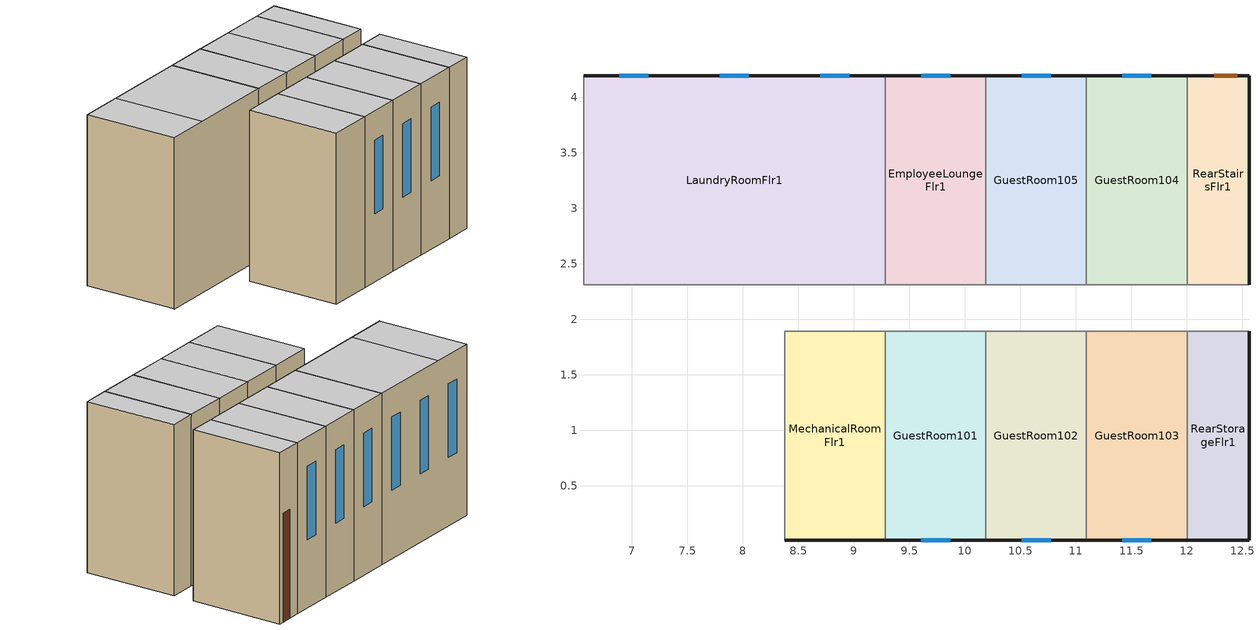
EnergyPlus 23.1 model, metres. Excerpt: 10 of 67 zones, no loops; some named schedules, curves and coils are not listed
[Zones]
RearStairsFlr1
 floor ground (S_RearStairsFlr1_0_0_0_Ffactor): 12.56,4.19 12.56,2.31 12,2.31 12,4.19 z0
 wall outside (LA_Wall_Construction): 12.56,2.31 12.56,4.19 12,4.19 z0:3.35
 wall to GuestRoom104 (LA_Wall_Construction): 12,4.19 12,2.31 z0:3.35
 wall to CorridorFlr1 (LA_Wall_Construction): 12,2.31 12.56,2.31 z0:3.35
 door (Swinging Door_con): 12.46,4.19 12.25,4.19 z0:2.13
 ceiling to RearStairsFlr2 (LA_Floor_Construction): 12.56,2.31 12.56,4.19 12,4.19 12,2.31 z3.35
GuestRoom104
 floor ground (S_GuestRoom104_0_0_0_Ffactor): 12,4.19 12,2.31 11.1,2.31 11.1,4.19 z0
 wall outside (LA_Wall_Construction): 12,4.19 11.1,4.19 z0:3.35
 wall to CorridorFlr1 (LA_Wall_Construction): 11.1,2.31 12,2.31 z0:3.35
 wall to GuestRoom105 (LA_Wall_Construction): 11.1,4.19 11.1,2.31 z0:3.35
 window (LA_Window_Construction): 11.68,4.19 11.42,4.19 z1.34:2.78
 ceiling to GuestRoom214 (LA_Floor_Construction): 12,2.31 12,4.19 11.1,4.19 11.1,2.31 z3.35
GuestRoom105
 floor ground (S_GuestRoom105_0_0_0_Ffactor): 11.1,4.19 11.1,2.31 10.19,2.31 10.19,4.19 z0
 wall outside (LA_Wall_Construction): 11.1,4.19 10.19,4.19 z0:3.35
 wall to CorridorFlr1 (LA_Wall_Construction): 10.19,2.31 11.1,2.31 z0:3.35
 wall to EmployeeLoungeFlr1 (LA_Wall_Construction): 10.19,4.19 10.19,2.31 z0:3.35
 window (LA_Window_Construction): 10.77,4.19 10.51,4.19 z1.34:2.78
 ceiling to GuestRoom215_218 (LA_Floor_Construction): 11.1,2.31 11.1,4.19 10.19,4.19 10.19,2.31 z3.35
EmployeeLoungeFlr1
 floor ground (S_EmployeeLoungeFlr1_0_0_0_Ffactor): 10.19,4.19 10.19,2.31 9.28,2.31 9.28,4.19 z0
 wall outside (LA_Wall_Construction): 10.19,4.19 9.28,4.19 z0:3.35
 wall to CorridorFlr1 (LA_Wall_Construction): 9.28,2.31 10.19,2.31 z0:3.35
 wall to LaundryRoomFlr1 (LA_Wall_Construction): 9.28,4.19 9.28,2.31 z0:3.35
 window (LA_Window_Construction): 9.87,4.19 9.61,4.19 z1.34:2.78
 ceiling to GuestRoom215_218 (LA_Floor_Construction): 10.19,2.31 10.19,4.19 9.28,4.19 9.28,2.31 z3.35
LaundryRoomFlr1
 floor ground (S_LaundryRoomFlr1_0_0_0_Ffactor): 9.28,4.19 9.28,2.31 6.56,2.31 6.56,4.19 z0
 wall outside (LA_Wall_Construction): 9.28,4.19 6.56,4.19 z0:3.35
 wall to CorridorFlr1 (LA_Wall_Construction): 6.56,2.31 9.28,2.31 z0:3.35
 wall to ElevatorCoreFlr1 (LA_Wall_Construction): 6.56,4.19 6.56,2.31 z0:3.35
 window (LA_Window_Construction): 8.96,4.19 8.7,4.19 / 8.05,4.19 7.79,4.19 / 7.15,4.19 6.89,4.19 z1.34:2.78
 ceiling to GuestRoom215_218 (LA_Floor_Construction): 9.28,2.31 9.28,4.19 7.47,4.19 7.47,2.31 z3.35
 ceiling to GuestRoom219 (LA_Floor_Construction): 7.47,2.31 7.47,4.19 6.56,4.19 6.56,2.31 z3.35
MechanicalRoomFlr1
 floor ground (S_MechanicalRoomFlr1_0_0_0_Ffactor): 9.28,1.89 9.28,0.01 8.38,0.01 8.38,1.89 z0
 wall outside (LA_Wall_Construction): 8.38,0.01 9.28,0.01 z0:3.35
 wall to CorridorFlr1 (LA_Wall_Construction): 9.28,1.89 8.38,1.89 z0:3.35
 wall to MeetingRoomFlr1 (LA_Wall_Construction): 8.38,1.89 8.38,0.01 z0:3.35
 wall to GuestRoom101 (LA_Wall_Construction): 9.28,0.01 9.28,1.89 z0:3.35
 ceiling to GuestRoom209_212 (LA_Floor_Construction): 9.28,0.01 9.28,1.89 8.38,1.89 8.38,0.01 z3.35
GuestRoom101
 floor ground (S_GuestRoom101_0_0_0_Ffactor): 10.19,1.89 10.19,0.01 9.28,0.01 9.28,1.89 z0
 wall outside (LA_Wall_Construction): 9.28,0.01 10.19,0.01 z0:3.35
 wall to CorridorFlr1 (LA_Wall_Construction): 10.19,1.89 9.28,1.89 z0:3.35
 wall to GuestRoom102 (LA_Wall_Construction): 10.19,0.01 10.19,1.89 z0:3.35
 window (LA_Window_Construction): 9.61,0.01 9.87,0.01 z1.34:2.78
 ceiling to GuestRoom209_212 (LA_Floor_Construction): 10.19,0.01 10.19,1.89 9.28,1.89 9.28,0.01 z3.35
GuestRoom102
 floor ground (S_GuestRoom102_0_0_0_Ffactor): 11.1,1.89 11.1,0.01 10.19,0.01 10.19,1.89 z0
 wall outside (LA_Wall_Construction): 10.19,0.01 11.1,0.01 z0:3.35
 wall to CorridorFlr1 (LA_Wall_Construction): 11.1,1.89 10.19,1.89 z0:3.35
 wall to GuestRoom103 (LA_Wall_Construction): 11.1,0.01 11.1,1.89 z0:3.35
 window (LA_Window_Construction): 10.51,0.01 10.77,0.01 z1.34:2.78
 ceiling to GuestRoom209_212 (LA_Floor_Construction): 11.1,0.01 11.1,1.89 10.19,1.89 10.19,0.01 z3.35
GuestRoom103
 floor ground (S_GuestRoom103_0_0_0_Ffactor): 12,1.89 12,0.01 11.1,0.01 11.1,1.89 z0
 wall outside (LA_Wall_Construction): 11.1,0.01 12,0.01 z0:3.35
 wall to CorridorFlr1 (LA_Wall_Construction): 12,1.89 11.1,1.89 z0:3.35
 wall to RearStorageFlr1 (LA_Wall_Construction): 12,0.01 12,1.89 z0:3.35
 window (LA_Window_Construction): 11.42,0.01 11.68,0.01 z1.34:2.78
 ceiling to GuestRoom213 (LA_Floor_Construction): 12,0.01 12,1.89 11.1,1.89 11.1,0.01 z3.35
RearStorageFlr1
 floor ground (S_RearStorageFlr1_0_0_0_Ffactor): 12.56,1.89 12.56,0.01 12,0.01 12,1.89 z0
 wall outside (LA_Wall_Construction): 12,0.01 12.56,0.01 12.56,1.89 z0:3.35
 wall to CorridorFlr1 (LA_Wall_Construction): 12.56,1.89 12,1.89 z0:3.35
 ceiling to RearStorageFlr2 (LA_Floor_Construction): 12.56,0.01 12.56,1.89 12,1.89 12,0.01 z3.35
[Building]
HotelSmall: North Axis=180; Terrain=Suburbs; Loads Convergence Tolerance Value=0.04; Temperature Convergence Tolerance Value=0.4; Solar Distribution=FullExterior; Maximum Number of Warmup Days=25; Minimum Number of Warmup Days=6
[Site:Location]
Hudson.River.Reserve: Latitude=42.017; Longitude=-73.917; Time Zone=-5; Elevation=12
[SizingPeriod:DesignDay] Day of Month=21; DryBulb Temperature Range Modifier Type=DefaultMultipliers; Humidity Condition Type=Wetbulb; Barometric Pressure=98769; Rain Indicator=No; Snow Indicator=No; Daylight Saving Time Indicator=No
Name | Month | Day Type | Maximum DryBulb Temperature | Daily DryBulb Temperature Range | Wetbulb or DewPoint at Maximum DryBulb | Wind Speed | Wind Direction | Solar Model Indicator | Sky Clearness | ASHRAE Clear Sky Optical Depth for Beam Irradiance taub | ASHRAE Clear Sky Optical Depth for Diffuse Irradiance taud
Buffalo.Niagara.Intl.AP_NY_USA Ann Htg 99.6% Condns DB | 1 | WinterDesignDay | -16.3 | 0 | -16.3 | 5.1 | 270 | ASHRAEClearSky | 0
Buffalo.Niagara.Intl.AP_NY_USA Ann Clg .4% Condns DB=>MWB | 7 | SummerDesignDay | 30.3 | 9.3 | 21.8 | 5.7 | 240 | ASHRAETau |  | 0.462 | 2.001
[Site:GroundTemperature:FCfactorMethod]
January Ground Temperature=9.7; February Ground Temperature=6; March Ground Temperature=-2.2; April Ground Temperature=-3.4; May Ground Temperature=-4.2; June Ground Temperature=2.7; July Ground Temperature=7.5; August Ground Temperature=13.7; September Ground Temperature=18.6; October Ground Temperature=22; November Ground Temperature=20.7; December Ground Temperature=16.5
[Site:WaterMainsTemperature]
Calculation Method=Correlation; Annual Average Outdoor Air Temperature=8.96667; Maximum Difference In Monthly Average Outdoor Air Temperatures=26.2
[MATERIAL] Roughness=MediumRough; Conductivity=0.12; Density=800; Specific Heat=1000; Thermal Absorptance=0.9; Solar Absorptance=0.7; Visible Absorptance=0.7
Name | Thickness
LA_Wall_Assembly | 0.269663
LA_Floor_Assembly | 0.258621
[Material:NoMass]
Opaque Door panel_con: Roughness=MediumRough; Thermal Resistance=0.475973; Thermal Absorptance=0.9; Solar Absorptance=0.7; Visible Absorptance=0.7
[WINDOWMATERIAL:SIMPLEGLAZINGSYSTEM]
LA_Window_Material: UFactor=3.09; Solar Heat Gain Coefficient=0.38; Visible Transmittance=0.6
[Construction]
Swinging Door_con: Opaque Door panel_con
[CONSTRUCTION]
LA_Wall_Construction: LA_Wall_Assembly
LA_Floor_Construction: LA_Floor_Assembly
LA_Window_Construction: LA_Window_Material
[Construction:FfactorGroundFloor] FFactor=0.90012
Name | Area | PerimeterExposed
S_RearStairsFlr1_0_0_0_Ffactor | 20.0719 | 10.6686
S_RearStorageFlr1_0_0_0_Ffactor | 20.0733 | 10.6692
S_MechanicalRoomFlr1_0_0_0_Ffactor; S_GuestRoom101_0_0_0_Ffactor; S_GuestRoom102_0_0_0_Ffactor; S_GuestRoom103_0_0_0_Ffactor | 32.6113 | 3.9624
S_GuestRoom104_0_0_0_Ffactor; S_GuestRoom105_0_0_0_Ffactor; S_EmployeeLoungeFlr1_0_0_0_Ffactor | 32.609 | 3.9624
S_LaundryRoomFlr1_0_0_0_Ffactor | 97.8269 | 11.8872
[Zone] Type=1; Multiplier=1
RearStairsFlr1; RearStorageFlr1; MechanicalRoomFlr1; GuestRoom101; GuestRoom102; GuestRoom103; GuestRoom104; GuestRoom105; EmployeeLoungeFlr1; LaundryRoomFlr1
[People] Number of People Calculation Method=People; Fraction Radiant=0.3; Sensible Heat Fraction=autocalculate; Activity Level Schedule=Activity_Sch; Mean Radiant Temperature Calculation Type=ZoneAveraged
Name | Zone or ZoneList or Space or SpaceList | Number of People Schedule | Number of People
EmployeeLoungeFlr1_People | EmployeeLoungeFlr1 | EmployeeLounge_Occ_Sch | 0.941672
GuestRoom101_People | GuestRoom101 | AlwaysOff | 0.0784727
GuestRoom102_People | GuestRoom102 | AlwaysOff | 0.0784727
GuestRoom103_People | GuestRoom103 | GuestRoom_Occ_Sch | 0.0784727
GuestRoom104_People | GuestRoom104 | GuestRoom_Occ_Sch | 0.0784727
GuestRoom105_People | GuestRoom105 | GuestRoom_Occ_Sch | 0.0784727
LaundryRoomFlr1_People | LaundryRoomFlr1 | LaundryRoom_Occ_Sch | 0.550878
MechanicalRoomFlr1_People | MechanicalRoomFlr1 | AlwaysOff | 0.0275701
RearStairsFlr1_People | RearStairsFlr1 | AlwaysOff | 0.0565003
RearStorageFlr1_People | RearStorageFlr1 | AlwaysOff | 0.0226001
[Lights] Design Level Calculation Method=Watts/Area; Return Air Fraction=0; Fraction Radiant=0.7; Fraction Visible=0.2; Fraction Replaceable=1; EndUse Subcategory=LightsWired
Name | Zone or ZoneList or Space or SpaceList | Schedule | Lighting Level | Watts per Zone Floor Area
EmployeeLoungeFlr1_Lights | EmployeeLoungeFlr1 | ltg_sch_lounge | 0 | 5.328135
GuestRoom101_Lights | GuestRoom101 | alwaysoff | 0 | 4.4132
GuestRoom102_Lights | GuestRoom102 | alwaysoff | 0 | 4.4132
GuestRoom103_Lights | GuestRoom103 | ltg_sch_guestroom | 0 | 4.4132
GuestRoom104_Lights | GuestRoom104 | ltg_sch_guestroom | 0 | 4.4132
GuestRoom105_Lights | GuestRoom105 | ltg_sch_guestroom | 0 | 4.4132
LaundryRoomFlr1_Lights | LaundryRoomFlr1 | ltg_sch_laundry | 0 | 4.940631
MechanicalRoomFlr1_Lights | MechanicalRoomFlr1 | ltg_sch_mechanical |  | 6.878133
RearStairsFlr1_Lights | RearStairsFlr1 | ltg_sch_stair | 0 | 4.553127
RearStorageFlr1_Lights | RearStorageFlr1 | ltg_sch_storage | 0 | 3.458439
[ElectricEquipment] Fraction Latent=0; Fraction Lost=0
Name | Zone or ZoneList or Space or SpaceList | Schedule | Design Level Calculation Method | Design Level | Watts per Zone Floor Area | Fraction Radiant | EndUse Subcategory
EmployeeLoungeFlr1_PlugLoad | EmployeeLoungeFlr1 | EmployeeLounge_Eqp_Sch | Watts/Area | 0 | 21.51 | 0.5 | MiscPlug
GuestRoom101_PlugLoad | GuestRoom101 | AlwaysOff | Watts/Area |  | 11.8935 | 0.5 | MiscPlug
GuestRoom102_PlugLoad | GuestRoom102 | AlwaysOff | Watts/Area |  | 11.8935 | 0.5 | MiscPlug
GuestRoom103_PlugLoad | GuestRoom103 | Guestroom_Eqp_Sch_Adva | Watts/Area |  | 11.8935 | 0.5 | MiscPlug
GuestRoom104_PlugLoad | GuestRoom104 | Guestroom_Eqp_Sch_Adva | Watts/Area |  | 11.8935 | 0.5 | MiscPlug
GuestRoom105_PlugLoad | GuestRoom105 | Guestroom_Eqp_Sch_Adva | Watts/Area |  | 11.8935 | 0.5 | MiscPlug
MechanicalRoomFlr1_PlugLoad | MechanicalRoomFlr1 | AlwaysOff | EquipmentLevel | 0 |  | 0.5 | MiscPlug
RearStairsFlr1_PlugLoad | RearStairsFlr1 | AlwaysOff | EquipmentLevel | 0 |  | 0.5 | MiscPlug
RearStorageFlr1_PlugLoad | RearStorageFlr1 | AlwaysOff | EquipmentLevel | 0 |  | 0.5 | MiscPlug
Laundry Equipment 1 | LaundryRoomFlr1 | LaundryRoom_Eqp_Elec_Sch | EquipmentLevel | 141.726 |  | 0.2 | Laundry
[GasEquipment]
Dryer Equipment 1: Zone or ZoneList or Space or SpaceList=LaundryRoomFlr1; Schedule=LaundryRoom_Eqp_Gas_Sch; Design Level Calculation Method=EquipmentLevel; Design Level=2097.63; Fraction Latent=0; Fraction Radiant=0.2; Fraction Lost=0; EndUse Subcategory=Laundry
[Daylighting:Controls]
LaundryRoomFlr1_DaylCtrl: Zone or Space=LaundryRoomFlr1; Daylighting Method=SplitFlux; Availability Schedule=DaylightAvailSch; Lighting Control Type=Continuousoff; Minimum Input Power Fraction for Continuous or ContinuousOff Dimming Control=0.2; Minimum Light Output Fraction for Continuous or ContinuousOff Dimming Control=0.2; Number of Stepped Control Steps=3; Probability Lighting will be Reset When Needed in Manual Stepped Control=1; Glare Calculation Daylighting Reference Point=LaundryRoomFlr1_DaylRefPt1; Glare Calculation Azimuth Angle of View Direction Clockwise from Zone yAxis=0; Maximum Allowable Discomfort Glare Index=22; Daylighting Reference Point 1=LaundryRoomFlr1_DaylRefPt1; Fraction of Lights Controlled by Reference Point 1=0.26; Illuminance Setpoint at Reference Point 1=323; Daylighting Reference Point 2=LaundryRoomFlr1_DaylRefPt2; Fraction of Lights Controlled by Reference Point 2=0.26; Illuminance Setpoint at Reference Point 2=323
[ZoneInfiltration:DesignFlowRate] Design Flow Rate Calculation Method=Flow/ExteriorWallArea; Design Flow Rate=0; Flow Rate per Exterior Surface Area=0.000569572; Constant Term Coefficient=0; Temperature Term Coefficient=0; Velocity Term Coefficient=0.224; Velocity Squared Term Coefficient=0
Name | Zone or ZoneList or Space or SpaceList | Schedule
EmployeeLoungeFlr1_Infiltration | EmployeeLoungeFlr1 | CommonArea_Infil_Sch
GuestRoom101_Infiltration | GuestRoom101 | GuestRoom_Infil_Sch
GuestRoom102_Infiltration | GuestRoom102 | GuestRoom_Infil_Sch
GuestRoom103_Infiltration | GuestRoom103 | GuestRoom_Infil_Sch
GuestRoom104_Infiltration | GuestRoom104 | GuestRoom_Infil_Sch
GuestRoom105_Infiltration | GuestRoom105 | GuestRoom_Infil_Sch
LaundryRoomFlr1_Infiltration | LaundryRoomFlr1 | GuestRoom_Infil_Sch
MechanicalRoomFlr1_Infiltration | MechanicalRoomFlr1 | GuestRoom_Infil_Sch
RearStairsFlr1_Infiltration | RearStairsFlr1 | AlwaysOn
RearStorageFlr1_Infiltration | RearStorageFlr1 | AlwaysOn
[ZoneVentilation:WindandStackOpenArea] Opening Area=0.0021; Opening Area Fraction Schedule=Sliding_Doors_Ventilation_Availability_SCH; Opening Effectiveness=autocalculate; Height Difference=5.7909; Discharge Coefficient for Opening=autocalculate; Minimum Indoor Temperature=18.89; Maximum Indoor Temperature=25.56; Delta Temperature=-100; Minimum Outdoor Temperature=15.56; Maximum Outdoor Temperature=23.89; Maximum Wind Speed=40
Name | Zone or Space | Effective Angle
GuestRoom103 Sliding Door Ventilation | GuestRoom103 | 0
GuestRoom104 Sliding Door Ventilation | GuestRoom104 | 180
GuestRoom105 Sliding Door Ventilation | GuestRoom105 | 180
[Exterior:Lights]
Exterior_Lights: Schedule=Exterior_Lgt_ALWAYS_ON; Design Level=123.519; Control Option=AstronomicalClock; EndUse Subcategory=General
[Sizing:Zone] Zone Cooling Design Supply Air Temperature Input Method=SupplyAirTemperature; Zone Cooling Design Supply Air Temperature=14; Zone Heating Design Supply Air Temperature Input Method=SupplyAirTemperature; Zone Heating Design Supply Air Temperature=50; Zone Cooling Design Supply Air Humidity Ratio=0.008; Zone Heating Design Supply Air Humidity Ratio=0.008; Cooling Design Air Flow Method=DesignDay; Cooling Design Air Flow Rate=0; Cooling Minimum Air Flow Fraction=0; Heating Design Air Flow Method=DesignDay; Heating Design Air Flow Rate=0; Zone Load Sizing Method=Sensible Load Only No Latent Load; Zone Latent Cooling Design Supply Air Humidity Ratio Input Method=HumidityRatioDifference; Zone Cooling Design Supply Air Humidity Ratio Difference=0.005; Zone Latent Heating Design Supply Air Humidity Ratio Input Method=HumidityRatioDifference; Zone Humidification Design Supply Air Humidity Ratio Difference=0.005
Name | Design Specification Outdoor Air Object
GuestRoom101 | SZ DSOA GuestRoom101
GuestRoom102 | SZ DSOA GuestRoom102
GuestRoom103 | SZ DSOA GuestRoom103
GuestRoom104 | SZ DSOA GuestRoom104
GuestRoom105 | SZ DSOA GuestRoom105
RearStairsFlr1 | SZ DSOA RearStairsFlr1
MechanicalRoomFlr1 | SZ DSOA MechanicalRoomFlr1
[ZoneControl:Thermostat]
Name | Zone or ZoneList | Control Type Schedule | Control 1
GuestRoom101 Thermostat | GuestRoom101 | COMPACT HVAC-ALWAYS 4 | VacGuestRoom Thermostat Dual SP Control
GuestRoom102 Thermostat | GuestRoom102 | COMPACT HVAC-ALWAYS 4 | VacGuestRoom Thermostat Dual SP Control
GuestRoom103 Thermostat | GuestRoom103 | COMPACT HVAC-ALWAYS 4 | N OccGuestRoom Thermostat Dual SP Control
GuestRoom104 Thermostat | GuestRoom104 | COMPACT HVAC-ALWAYS 4 | S OccGuestRoom Thermostat Dual SP Control
GuestRoom105 Thermostat | GuestRoom105 | COMPACT HVAC-ALWAYS 4 | S OccGuestRoom Thermostat Dual SP Control
RearStairsFlr1 Thermostat | RearStairsFlr1 | COMPACT HVAC-ALWAYS 1 | SemiHeated_HtgSP
MechanicalRoomFlr1 Thermostat | MechanicalRoomFlr1 | COMPACT HVAC-ALWAYS 1 | SemiHeated_HtgSP
[ZoneHVAC:PackagedTerminalAirConditioner] Availability Schedule=COMPACT HVAC-ALWAYS 1; Cooling Supply Air Flow Rate=Autosize; Heating Supply Air Flow Rate=Autosize; No Load Supply Air Flow Rate=Autosize; Cooling Outdoor Air Flow Rate=Autosize; Heating Outdoor Air Flow Rate=Autosize; No Load Outdoor Air Flow Rate=Autosize; Fan Placement=DrawThrough; Supply Air Fan Operating Mode Schedule=AlwaysOn
Name | Supply Air Fan | Heating Coil | Cooling Coil
CorridorFlr2 PTAC | CorridorFlr2 PTAC Supply Fan | CorridorFlr2 PTAC Heating Coil | CorridorFlr2 PTAC PTAC Cooling Coil
CorridorFlr3 PTAC | CorridorFlr3 PTAC Supply Fan | CorridorFlr3 PTAC Heating Coil | CorridorFlr3 PTAC PTAC Cooling Coil
CorridorFlr4 PTAC | CorridorFlr4 PTAC Supply Fan | CorridorFlr4 PTAC Heating Coil | CorridorFlr4 PTAC PTAC Cooling Coil
[ZoneHVAC:UnitHeater] Availability Schedule=AlwaysOn; Maximum Supply Air Flow Rate=AUTOSIZE; Supply Air Fan Operation During No Heating=Yes; Maximum Hot Water or Steam Flow Rate=AUTOSIZE; Minimum Hot Water or Steam Flow Rate=0; Heating Convergence Tolerance=0.001
Name | Supply Air Fan | Heating Coil
FrontStairsFlr1 Unit Heater | FrontStairsFlr1 UnitHeater Fan | FrontStairsFlr1 UnitHeater Heating Coil
FrontStairsFlr2 Unit Heater | FrontStairsFlr2 UnitHeater Fan | FrontStairsFlr2 UnitHeater Heating Coil
FrontStairsFlr3 Unit Heater | FrontStairsFlr3 UnitHeater Fan | FrontStairsFlr3 UnitHeater Heating Coil
FrontStairsFlr4 Unit Heater | FrontStairsFlr4 UnitHeater Fan | FrontStairsFlr4 UnitHeater Heating Coil
RearStairsFlr1 Unit Heater | RearStairsFlr1 UnitHeater Fan | RearStairsFlr1 UnitHeater Heating Coil
RearStairsFlr2 Unit Heater | RearStairsFlr2 UnitHeater Fan | RearStairsFlr2 UnitHeater Heating Coil
RearStairsFlr3 Unit Heater | RearStairsFlr3 UnitHeater Fan | RearStairsFlr3 UnitHeater Heating Coil
RearStairsFlr4 Unit Heater | RearStairsFlr4 UnitHeater Fan | RearStairsFlr4 UnitHeater Heating Coil
MechanicalRoomFlr1 Unit Heater | MechRm UnitHeater Fan | MechRm UnitHeater Heating Coil
[Zone equipment]
GuestRoom101: 101 PTAC
GuestRoom102: 102 PTAC
GuestRoom103: 103 PTAC
GuestRoom104: 104 PTAC
GuestRoom105: 105 PTAC
RearStairsFlr1: RearStairsFlr1 Unit Heater
MechanicalRoomFlr1: MechanicalRoomFlr1 Unit Heater
[Fan:ConstantVolume] Availability Schedule=AlwaysOn; Fan Total Efficiency=0.536; Pressure Rise=49.8; Maximum Flow Rate=AUTOSIZE; Motor Efficiency=0.825; Motor In Airstream Fraction=1; EndUse Subcategory=General
FrontStairsFlr1 UnitHeater Fan; FrontStairsFlr2 UnitHeater Fan; FrontStairsFlr3 UnitHeater Fan; FrontStairsFlr4 UnitHeater Fan; RearStairsFlr1 UnitHeater Fan; RearStairsFlr2 UnitHeater Fan; RearStairsFlr3 UnitHeater Fan; RearStairsFlr4 UnitHeater Fan; MechRm UnitHeater Fan
[Fan:OnOff] Availability Schedule=AlwaysOn; Fan Total Efficiency=0.52; Pressure Rise=331.17; Maximum Flow Rate=autosize; Motor Efficiency=0.8; Motor In Airstream Fraction=1
101 PTAC Supply Fan; 102 PTAC Supply Fan; 103 PTAC Supply Fan; 104 PTAC Supply Fan; 105 PTAC Supply Fan; 201 PTAC Supply Fan; 202_205 PTAC Supply Fan; 206_208 PTAC Supply Fan; 209_212 PTAC Supply Fan; 213 PTAC Supply Fan; 214 PTAC Supply Fan; 215_218 PTAC Supply Fan; 219 PTAC Supply Fan; 220_223 PTAC Supply Fan; 224 PTAC Supply Fan; 301 PTAC Supply Fan; 302_305 PTAC Supply Fan; 306_308 PTAC Supply Fan; 309_312 PTAC Supply Fan; 313 PTAC Supply Fan; 314 PTAC Supply Fan; 315_318 PTAC Supply Fan; 319 PTAC Supply Fan; 320_323 PTAC Supply Fan; 324 PTAC Supply Fan; 401 PTAC Supply Fan; 402_405 PTAC Supply Fan; 406_408 PTAC Supply Fan; 409_412 PTAC Supply Fan; 413 PTAC Supply Fan; 414 PTAC Supply Fan; 415_418 PTAC Supply Fan; 419 PTAC Supply Fan; 420_423 PTAC Supply Fan; 424 PTAC Supply Fan; CorridorFlr1 PTAC Supply Fan; CorridorFlr2 PTAC Supply Fan; CorridorFlr3 PTAC Supply Fan; CorridorFlr4 PTAC Supply Fan
[Coil:Cooling:DX:SingleSpeed] Availability Schedule=COMPACT HVAC-ALWAYS 1; Gross Rated Total Cooling Capacity=AUTOSIZE; Gross Rated Sensible Heat Ratio=AUTOSIZE; Gross Rated Cooling COP=3.81; Rated Air Flow Rate=AUTOSIZE; Total Cooling Capacity Function of Temperature Curve=PTU_CapFT; Total Cooling Capacity Function of Flow Fraction Curve=PTU_CapFF; Energy Input Ratio Function of Temperature Curve=PTU_EIRFT; Energy Input Ratio Function of Flow Fraction Curve=PTU_EIRFF; Part Load Fraction Correlation Curve=PTU_PLR
101 PTAC PTAC Cooling Coil; 102 PTAC PTAC Cooling Coil; 103 PTAC PTAC Cooling Coil; 104 PTAC PTAC Cooling Coil; 105 PTAC PTAC Cooling Coil; 201 PTAC PTAC Cooling Coil; 202_205 PTAC PTAC Cooling Coil; 206_208 PTAC PTAC Cooling Coil; 209_212 PTAC PTAC Cooling Coil; 213 PTAC PTAC Cooling Coil; 214 PTAC PTAC Cooling Coil; 215_218 PTAC PTAC Cooling Coil; 219 PTAC PTAC Cooling Coil; 220_223 PTAC PTAC Cooling Coil; 224 PTAC PTAC Cooling Coil; 301 PTAC PTAC Cooling Coil; 302_305 PTAC PTAC Cooling Coil; 306_308 PTAC PTAC Cooling Coil; 309_312 PTAC PTAC Cooling Coil; 313 PTAC PTAC Cooling Coil; 314 PTAC PTAC Cooling Coil; 315_318 PTAC PTAC Cooling Coil; 319 PTAC PTAC Cooling Coil; 320_323 PTAC PTAC Cooling Coil; 324 PTAC PTAC Cooling Coil; 401 PTAC PTAC Cooling Coil; 402_405 PTAC PTAC Cooling Coil; 406_408 PTAC PTAC Cooling Coil; 409_412 PTAC PTAC Cooling Coil; 413 PTAC PTAC Cooling Coil; 414 PTAC PTAC Cooling Coil; 415_418 PTAC PTAC Cooling Coil; 419 PTAC PTAC Cooling Coil; 420_423 PTAC PTAC Cooling Coil; 424 PTAC PTAC Cooling Coil; CorridorFlr1 PTAC PTAC Cooling Coil; CorridorFlr2 PTAC PTAC Cooling Coil; CorridorFlr3 PTAC PTAC Cooling Coil; CorridorFlr4 PTAC PTAC Cooling Coil
[Coil:Heating:Electric] Availability Schedule=COMPACT HVAC-ALWAYS 1; Efficiency=1; Nominal Capacity=autosize
101 PTAC Heating Coil; 102 PTAC Heating Coil; 103 PTAC Heating Coil; 104 PTAC Heating Coil; 105 PTAC Heating Coil; 201 PTAC Heating Coil; 202_205 PTAC Heating Coil; 206_208 PTAC Heating Coil; 209_212 PTAC Heating Coil; 213 PTAC Heating Coil; 214 PTAC Heating Coil; 215_218 PTAC Heating Coil; 219 PTAC Heating Coil; 220_223 PTAC Heating Coil; 224 PTAC Heating Coil; 301 PTAC Heating Coil; 302_305 PTAC Heating Coil; 306_308 PTAC Heating Coil; 309_312 PTAC Heating Coil; 313 PTAC Heating Coil; 314 PTAC Heating Coil; 315_318 PTAC Heating Coil; 319 PTAC Heating Coil; 320_323 PTAC Heating Coil; 324 PTAC Heating Coil; 401 PTAC Heating Coil; 402_405 PTAC Heating Coil; 406_408 PTAC Heating Coil; 409_412 PTAC Heating Coil; 413 PTAC Heating Coil; 414 PTAC Heating Coil; 415_418 PTAC Heating Coil; 419 PTAC Heating Coil; 420_423 PTAC Heating Coil; 424 PTAC Heating Coil; CorridorFlr1 PTAC Heating Coil; CorridorFlr2 PTAC Heating Coil; CorridorFlr3 PTAC Heating Coil
